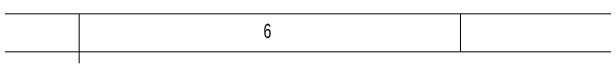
# Paper-space layout '시트4_ENG_with accessory' of a CAD drawing. Header units: inches. Extents: x 0.2 to 16.3, y 0.2 to 11.5.
# Drawn here: x 9.889 to 12.946, y 11.24 to 11.496 of the extents above; entities that cross this region are included whole.
import ezdxf

# ---------------------------------------------------------------- set-up
doc = ezdxf.new("R2010")
doc.units = ezdxf.units.IN
doc.header["$MEASUREMENT"] = 0
doc.styles.add('SLDTEXTSTYLE1', font='TXT', dxfattribs={"width": 0.75})

psp = doc.layouts.new('시트4_ENG_with accessory')

# ---------------------------------------------------------------- linework, layer by layer
at = {"color": 7, "linetype": 'Continuous', "lineweight": 18}
for p, q in [((16.3386, 11.4961), (0.1969, 11.4961)), ((10.2362, 11.2402), (10.2362, 11.4961)), ((12.2047, 11.4961), (12.2047, 11.2992)), ((16.1516, 11.2992), (0.3937, 11.2992))]:
    psp.add_line(p, q, dxfattribs=at)

# ---------------------------------------------------------------- texts
at = {"color": 7, "linetype": 'Continuous', "lineweight": 0, "insert": (11.1877, 11.4436), "char_height": 0.0729, "attachment_point": 1, "style": 'SLDTEXTSTYLE1'}
psp.add_mtext('6', dxfattribs=at)

doc.saveas('drawing.dxf')
